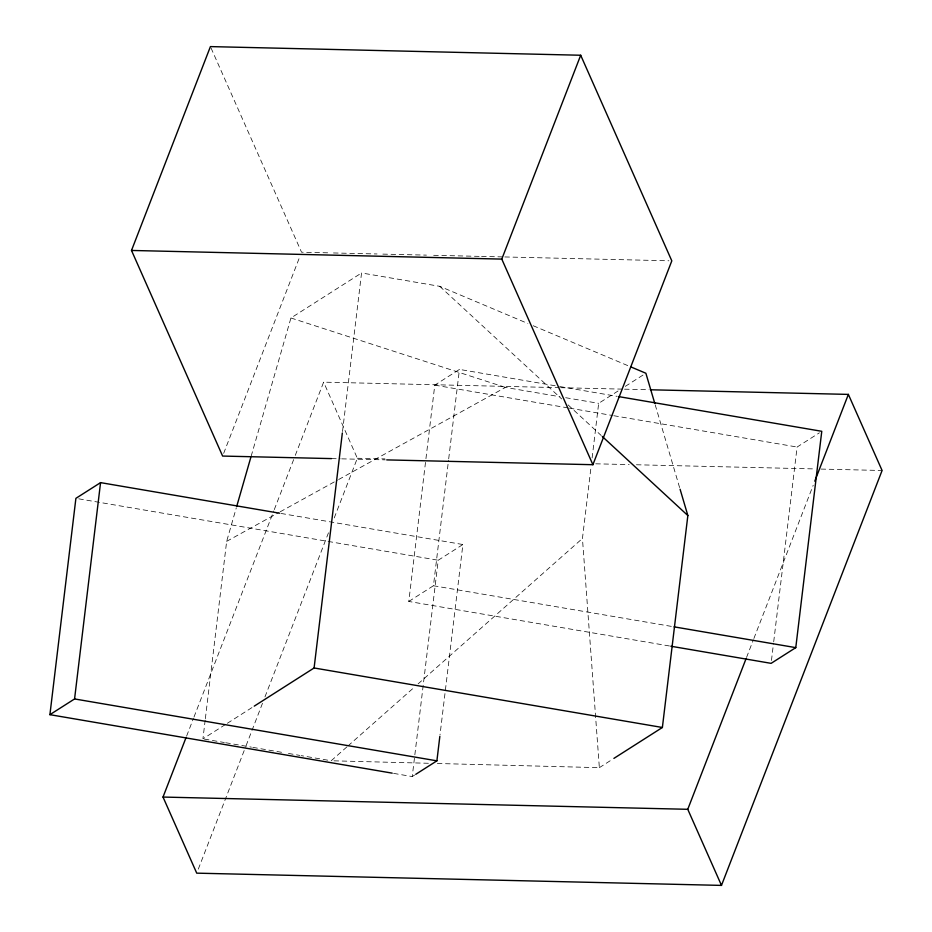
<?xml version="1.0" encoding="UTF-8"?>
<svg xmlns="http://www.w3.org/2000/svg" width="932" height="932" viewBox="0 0 932 932"><rect width="100%" height="100%" fill="white"/><g stroke="black" fill="none" stroke-linecap="round" stroke-linejoin="round"><path stroke-width="0.7" stroke-dasharray="4.66 3.5" d="M205.18 720.11L202.931 738.855L226.138 724.059M205.355 718.677L226.651 541.364L236.297 507.858M342.51 431.551L361.558 272.971L439.741 286.322L527.862 323.486M669.432 645.981L408.787 601.455L425.773 460.128M425.947 458.684L434.778 385.137L459.441 369.41L558.256 386.291M408.787 601.455L433.45 585.739L448.525 460.268M448.7 458.824L459.441 369.41M393.619 773.385L412.235 776.566L438.226 560.237L462.889 544.521L440.009 734.882M437.353 763.494L599.358 767.665L582.442 538.463L591.074 466.594M592.111 457.962L598.67 403.335L618.044 390.997M771.463 660.473L773.537 643.162M773.711 641.729L797.105 447.034L819.414 432.809M251.162 456.202L290.935 317.987L361.558 272.971M223.668 453.36L299.964 256.265M186.633 736.047L193.46 718.421M193.984 717.058L273.763 510.969M274.288 509.606L294.757 456.727M295.281 455.375L323.625 382.155L559.107 387.654M198.318 869.09L245.547 747.056M246.071 745.705L262.871 702.309M264.968 696.891L328.472 532.824M334.25 517.912L357.34 458.253L323.625 382.155M746.544 657.444L753.371 639.818M753.895 638.467L813.205 485.246M346.914 746.882L331.21 760.768L301.281 755.654M347.962 745.949L413.913 687.595M418.095 683.89L582.442 538.463M625.302 386.361L645.876 373.243M227.361 723.279L253.015 706.922M412.235 776.566L414.577 775.063M599.358 767.665L612.685 759.161M226.651 541.364L278.924 512.495M280.171 511.808L337.419 480.19M338.666 479.502L505.435 387.409L559.946 396.729M327.668 252.817L301.537 252.211L210.422 46.6M333.481 252.956L377.041 253.97M382.854 254.11L426.413 255.123M433.671 255.298L480.143 256.382M481.588 256.416L503.373 256.917M504.829 256.952L668.908 260.785M560.563 387.689L623.065 389.145M624.522 389.18L649.231 389.751M357.34 458.253L384.963 458.893M595.734 463.81L629.17 464.59M636.428 464.765L815.22 468.936M821.034 469.076L882.091 470.497M331.524 458.602L340.238 458.812M341.695 458.847L385.254 459.86M334.005 760.838L428.976 763.285M559.689 386.535L616.972 396.321M565.677 397.708L598.67 403.335M434.778 385.137L567.972 407.89M569.405 408.134L612.359 415.474M613.792 415.719L797.105 447.034M281.01 513.45L462.889 544.521M78.766 498.83L438.226 560.237M433.45 585.739L672.613 626.595M204.353 739.099L224.309 742.513M225.73 742.746L251.395 747.138M252.817 747.382L282.745 752.497M288.454 753.464L299.859 755.409M290.935 317.987L505.435 387.409M533.209 325.734L629.065 366.148M439.741 286.322L561.658 398.954M568.077 404.884L601.222 435.512M655.196 404.814L679.684 487.855"/><path stroke-width="1.4" d="M392.186 773.141L49.909 714.669L75.9 498.34L100.563 482.625L279.577 513.206M49.909 714.669L74.572 698.942L100.563 482.625M254.238 706.141L314.096 667.976L342.335 432.996M415.754 774.317L436.898 760.838L439.846 736.327M613.897 758.392L662.384 727.484L687.851 515.536L680.092 489.242M670.865 646.226L771.114 663.351L795.777 647.635L821.768 431.306L618.405 396.566M236.693 506.46L250.755 457.6M331.524 458.602L222.62 456.063L131.505 250.452L210.422 46.6L580.694 55.244L671.809 260.855L592.903 464.707L386.71 459.895M650.676 389.786L848.365 394.399L882.091 470.497L721.485 885.4L196.734 873.156L163.018 797.058L186.109 737.398M592.903 464.707L501.789 259.096L580.694 55.244M721.485 885.4L687.758 809.302L746.019 658.796M814.778 481.18L848.365 394.399M131.505 250.452L501.789 259.096M163.018 797.058L687.758 809.302M674.046 626.84L795.777 647.635M314.096 667.976L662.384 727.484M74.572 698.942L436.898 760.838M630.929 366.94L645.876 373.243L654.788 403.428M602.293 436.502L687.851 515.536"/></g></svg>
